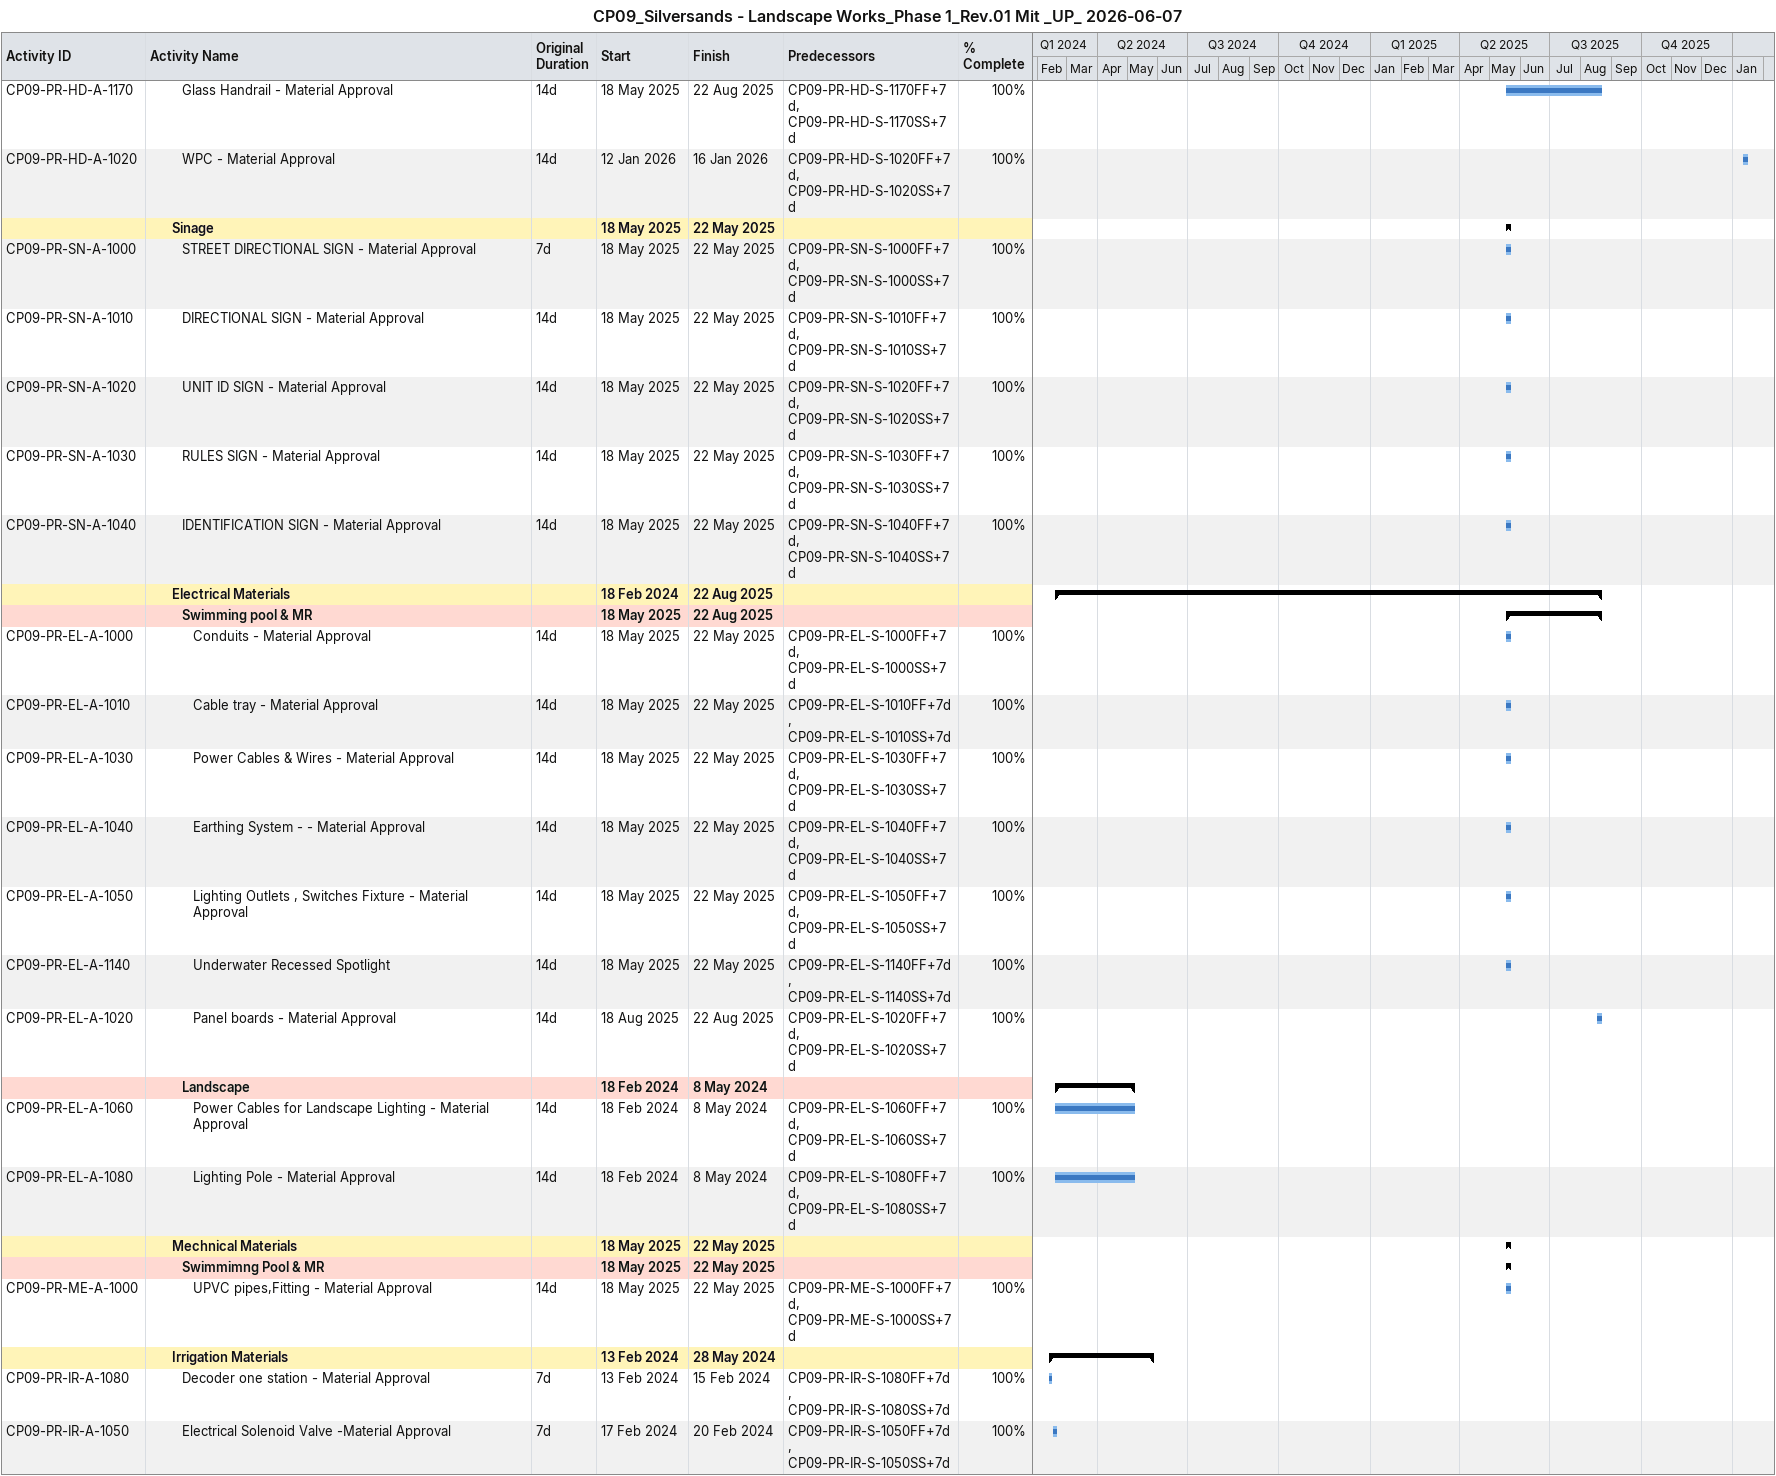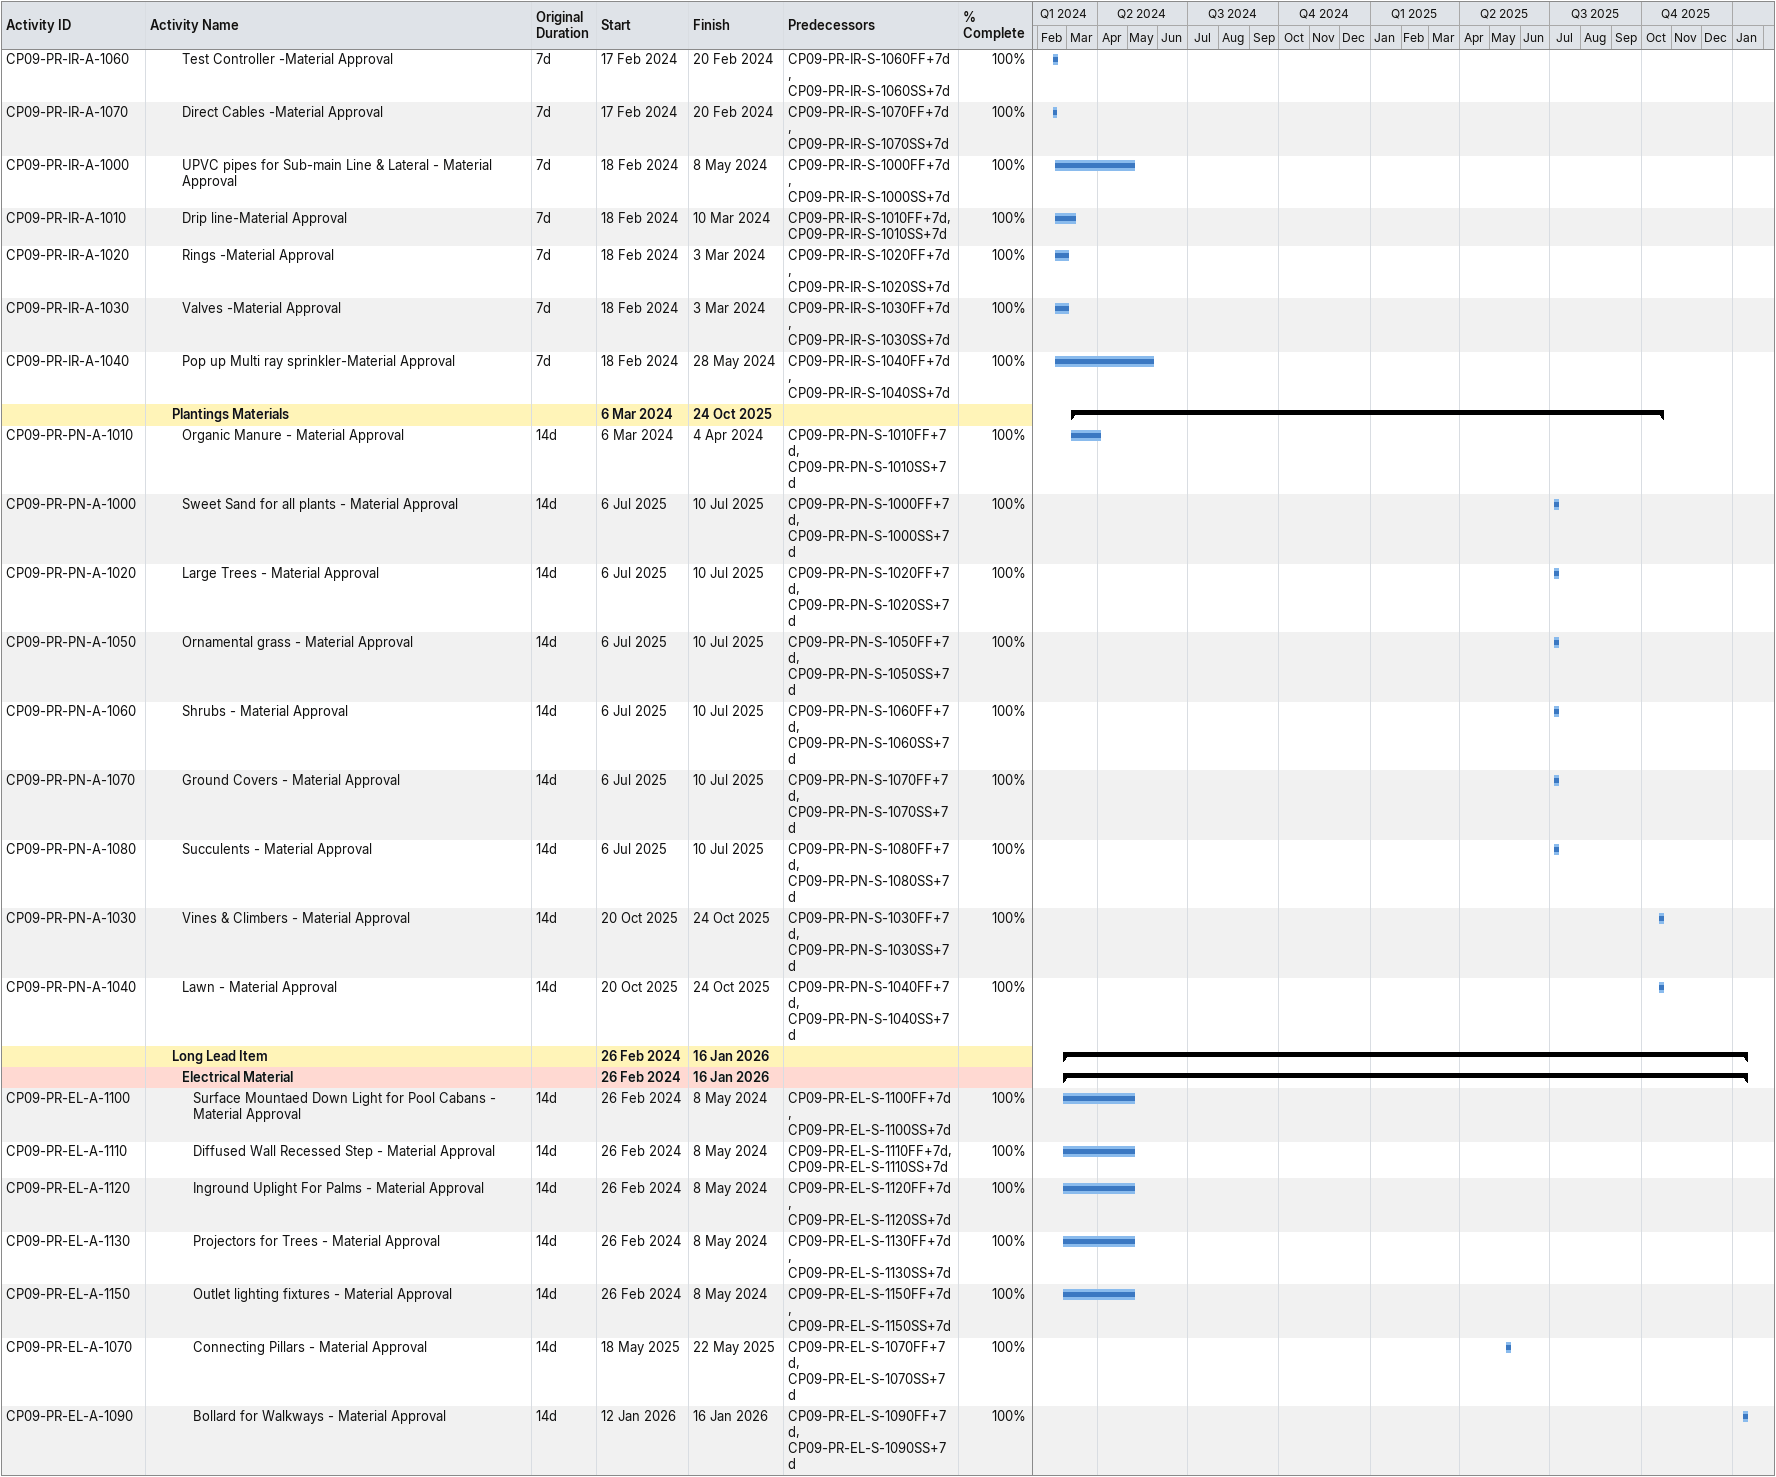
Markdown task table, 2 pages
CP09_Silversands - Landscape Works_Phase 1_Rev.01 Mit _UP_ 2026-06-07

| ID | Level | Task | Original duration | Start | Finish | Predecessors | % complete |
|---|---|---|---|---|---|---|---|
| CP09-PR-HD-A-1170 | 4 | Glass Handrail - Material Approval | 14d | 2025-05-18 | 2025-08-22 | CP09-PR-HD-S-1170FF+7d, CP09-PR-HD-S-1170SS+7d | 100 |
| CP09-PR-HD-A-1020 | 4 | WPC - Material Approval | 14d | 2026-01-12 | 2026-01-16 | CP09-PR-HD-S-1020FF+7d, CP09-PR-HD-S-1020SS+7d | 100 |
|  | 3 | **Sinage** |  | 2025-05-18 | 2025-05-22 |  |  |
| CP09-PR-SN-A-1000 | 4 | STREET DIRECTIONAL SIGN - Material Approval | 7d | 2025-05-18 | 2025-05-22 | CP09-PR-SN-S-1000FF+7d, CP09-PR-SN-S-1000SS+7d | 100 |
| CP09-PR-SN-A-1010 | 4 | DIRECTIONAL SIGN - Material Approval | 14d | 2025-05-18 | 2025-05-22 | CP09-PR-SN-S-1010FF+7d, CP09-PR-SN-S-1010SS+7d | 100 |
| CP09-PR-SN-A-1020 | 4 | UNIT ID SIGN - Material Approval | 14d | 2025-05-18 | 2025-05-22 | CP09-PR-SN-S-1020FF+7d, CP09-PR-SN-S-1020SS+7d | 100 |
| CP09-PR-SN-A-1030 | 4 | RULES SIGN - Material Approval | 14d | 2025-05-18 | 2025-05-22 | CP09-PR-SN-S-1030FF+7d, CP09-PR-SN-S-1030SS+7d | 100 |
| CP09-PR-SN-A-1040 | 4 | IDENTIFICATION SIGN - Material Approval | 14d | 2025-05-18 | 2025-05-22 | CP09-PR-SN-S-1040FF+7d, CP09-PR-SN-S-1040SS+7d | 100 |
|  | 3 | **Electrical Materials** |  | 2024-02-18 | 2025-08-22 |  |  |
|  | 4 | **Swimming pool & MR** |  | 2025-05-18 | 2025-08-22 |  |  |
| CP09-PR-EL-A-1000 | 5 | Conduits - Material Approval | 14d | 2025-05-18 | 2025-05-22 | CP09-PR-EL-S-1000FF+7d, CP09-PR-EL-S-1000SS+7d | 100 |
| CP09-PR-EL-A-1010 | 5 | Cable tray - Material Approval | 14d | 2025-05-18 | 2025-05-22 | CP09-PR-EL-S-1010FF+7d, CP09-PR-EL-S-1010SS+7d | 100 |
| CP09-PR-EL-A-1030 | 5 | Power Cables & Wires - Material Approval | 14d | 2025-05-18 | 2025-05-22 | CP09-PR-EL-S-1030FF+7d, CP09-PR-EL-S-1030SS+7d | 100 |
| CP09-PR-EL-A-1040 | 5 | Earthing System - - Material Approval | 14d | 2025-05-18 | 2025-05-22 | CP09-PR-EL-S-1040FF+7d, CP09-PR-EL-S-1040SS+7d | 100 |
| CP09-PR-EL-A-1050 | 5 | Lighting Outlets , Switches Fixture - Material Approval | 14d | 2025-05-18 | 2025-05-22 | CP09-PR-EL-S-1050FF+7d, CP09-PR-EL-S-1050SS+7d | 100 |
| CP09-PR-EL-A-1140 | 5 | Underwater Recessed Spotlight | 14d | 2025-05-18 | 2025-05-22 | CP09-PR-EL-S-1140FF+7d, CP09-PR-EL-S-1140SS+7d | 100 |
| CP09-PR-EL-A-1020 | 5 | Panel boards - Material Approval | 14d | 2025-08-18 | 2025-08-22 | CP09-PR-EL-S-1020FF+7d, CP09-PR-EL-S-1020SS+7d | 100 |
|  | 4 | **Landscape** |  | 2024-02-18 | 2024-05-08 |  |  |
| CP09-PR-EL-A-1060 | 5 | Power Cables for Landscape Lighting - Material Approval | 14d | 2024-02-18 | 2024-05-08 | CP09-PR-EL-S-1060FF+7d, CP09-PR-EL-S-1060SS+7d | 100 |
| CP09-PR-EL-A-1080 | 5 | Lighting Pole - Material Approval | 14d | 2024-02-18 | 2024-05-08 | CP09-PR-EL-S-1080FF+7d, CP09-PR-EL-S-1080SS+7d | 100 |
|  | 3 | **Mechnical Materials** |  | 2025-05-18 | 2025-05-22 |  |  |
|  | 4 | **Swimmimng Pool & MR** |  | 2025-05-18 | 2025-05-22 |  |  |
| CP09-PR-ME-A-1000 | 5 | UPVC pipes,Fitting - Material Approval | 14d | 2025-05-18 | 2025-05-22 | CP09-PR-ME-S-1000FF+7d, CP09-PR-ME-S-1000SS+7d | 100 |
|  | 3 | **Irrigation Materials** |  | 2024-02-13 | 2024-05-28 |  |  |
| CP09-PR-IR-A-1080 | 4 | Decoder one station - Material Approval | 7d | 2024-02-13 | 2024-02-15 | CP09-PR-IR-S-1080FF+7d, CP09-PR-IR-S-1080SS+7d | 100 |
| CP09-PR-IR-A-1050 | 4 | Electrical Solenoid Valve -Material Approval | 7d | 2024-02-17 | 2024-02-20 | CP09-PR-IR-S-1050FF+7d, CP09-PR-IR-S-1050SS+7d | 100 |
| CP09-PR-IR-A-1060 | 4 | Test Controller -Material Approval | 7d | 2024-02-17 | 2024-02-20 | CP09-PR-IR-S-1060FF+7d, CP09-PR-IR-S-1060SS+7d | 100 |
| CP09-PR-IR-A-1070 | 4 | Direct Cables -Material Approval | 7d | 2024-02-17 | 2024-02-20 | CP09-PR-IR-S-1070FF+7d, CP09-PR-IR-S-1070SS+7d | 100 |
| CP09-PR-IR-A-1000 | 4 | UPVC pipes for Sub-main Line & Lateral - Material Approval | 7d | 2024-02-18 | 2024-05-08 | CP09-PR-IR-S-1000FF+7d, CP09-PR-IR-S-1000SS+7d | 100 |
| CP09-PR-IR-A-1010 | 4 | Drip line-Material Approval | 7d | 2024-02-18 | 2024-03-10 | CP09-PR-IR-S-1010FF+7d, CP09-PR-IR-S-1010SS+7d | 100 |
| CP09-PR-IR-A-1020 | 4 | Rings -Material Approval | 7d | 2024-02-18 | 2024-03-03 | CP09-PR-IR-S-1020FF+7d, CP09-PR-IR-S-1020SS+7d | 100 |
| CP09-PR-IR-A-1030 | 4 | Valves -Material Approval | 7d | 2024-02-18 | 2024-03-03 | CP09-PR-IR-S-1030FF+7d, CP09-PR-IR-S-1030SS+7d | 100 |
| CP09-PR-IR-A-1040 | 4 | Pop up Multi ray sprinkler-Material Approval | 7d | 2024-02-18 | 2024-05-28 | CP09-PR-IR-S-1040FF+7d, CP09-PR-IR-S-1040SS+7d | 100 |
|  | 3 | **Plantings Materials** |  | 2024-03-06 | 2025-10-24 |  |  |
| CP09-PR-PN-A-1010 | 4 | Organic Manure - Material Approval | 14d | 2024-03-06 | 2024-04-04 | CP09-PR-PN-S-1010FF+7d, CP09-PR-PN-S-1010SS+7d | 100 |
| CP09-PR-PN-A-1000 | 4 | Sweet Sand for all plants - Material Approval | 14d | 2025-07-06 | 2025-07-10 | CP09-PR-PN-S-1000FF+7d, CP09-PR-PN-S-1000SS+7d | 100 |
| CP09-PR-PN-A-1020 | 4 | Large Trees - Material Approval | 14d | 2025-07-06 | 2025-07-10 | CP09-PR-PN-S-1020FF+7d, CP09-PR-PN-S-1020SS+7d | 100 |
| CP09-PR-PN-A-1050 | 4 | Ornamental grass - Material Approval | 14d | 2025-07-06 | 2025-07-10 | CP09-PR-PN-S-1050FF+7d, CP09-PR-PN-S-1050SS+7d | 100 |
| CP09-PR-PN-A-1060 | 4 | Shrubs - Material Approval | 14d | 2025-07-06 | 2025-07-10 | CP09-PR-PN-S-1060FF+7d, CP09-PR-PN-S-1060SS+7d | 100 |
| CP09-PR-PN-A-1070 | 4 | Ground Covers - Material Approval | 14d | 2025-07-06 | 2025-07-10 | CP09-PR-PN-S-1070FF+7d, CP09-PR-PN-S-1070SS+7d | 100 |
| CP09-PR-PN-A-1080 | 4 | Succulents - Material Approval | 14d | 2025-07-06 | 2025-07-10 | CP09-PR-PN-S-1080FF+7d, CP09-PR-PN-S-1080SS+7d | 100 |
| CP09-PR-PN-A-1030 | 4 | Vines & Climbers - Material Approval | 14d | 2025-10-20 | 2025-10-24 | CP09-PR-PN-S-1030FF+7d, CP09-PR-PN-S-1030SS+7d | 100 |
| CP09-PR-PN-A-1040 | 4 | Lawn - Material Approval | 14d | 2025-10-20 | 2025-10-24 | CP09-PR-PN-S-1040FF+7d, CP09-PR-PN-S-1040SS+7d | 100 |
|  | 3 | **Long Lead Item** |  | 2024-02-26 | 2026-01-16 |  |  |
|  | 4 | **Electrical Material** |  | 2024-02-26 | 2026-01-16 |  |  |
| CP09-PR-EL-A-1100 | 5 | Surface Mountaed Down Light for Pool Cabans - Material Approval | 14d | 2024-02-26 | 2024-05-08 | CP09-PR-EL-S-1100FF+7d, CP09-PR-EL-S-1100SS+7d | 100 |
| CP09-PR-EL-A-1110 | 5 | Diffused Wall Recessed Step - Material Approval | 14d | 2024-02-26 | 2024-05-08 | CP09-PR-EL-S-1110FF+7d, CP09-PR-EL-S-1110SS+7d | 100 |
| CP09-PR-EL-A-1120 | 5 | Inground Uplight For Palms - Material Approval | 14d | 2024-02-26 | 2024-05-08 | CP09-PR-EL-S-1120FF+7d, CP09-PR-EL-S-1120SS+7d | 100 |
| CP09-PR-EL-A-1130 | 5 | Projectors for Trees - Material Approval | 14d | 2024-02-26 | 2024-05-08 | CP09-PR-EL-S-1130FF+7d, CP09-PR-EL-S-1130SS+7d | 100 |
| CP09-PR-EL-A-1150 | 5 | Outlet lighting fixtures - Material Approval | 14d | 2024-02-26 | 2024-05-08 | CP09-PR-EL-S-1150FF+7d, CP09-PR-EL-S-1150SS+7d | 100 |
| CP09-PR-EL-A-1070 | 5 | Connecting Pillars - Material Approval | 14d | 2025-05-18 | 2025-05-22 | CP09-PR-EL-S-1070FF+7d, CP09-PR-EL-S-1070SS+7d | 100 |
| CP09-PR-EL-A-1090 | 5 | Bollard for Walkways - Material Approval | 14d | 2026-01-12 | 2026-01-16 | CP09-PR-EL-S-1090FF+7d, CP09-PR-EL-S-1090SS+7d | 100 |
